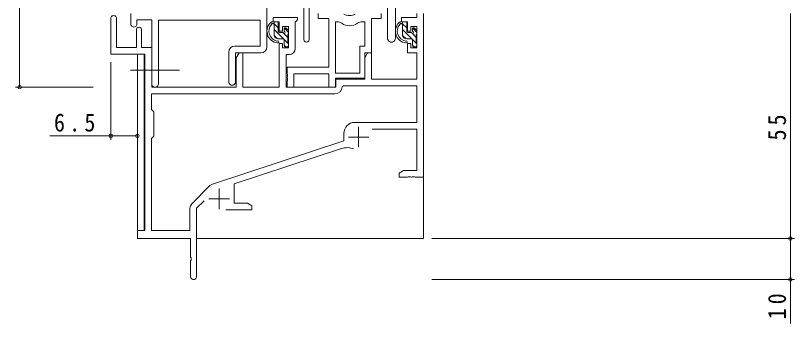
# Model space of a CAD drawing. Units: millimetres, scale not verified. Extents: x -594 to 539, y -420 to 386.
# Drawn here: x -349.6 to -159.1, y -264.6 to -189.3 of the extents above; entities that cross this region are included whole.
import ezdxf

# ---------------------------------------------------------------- set-up
doc = ezdxf.new("R2010")
doc.units = ezdxf.units.MM
doc.header["$LTSCALE"] = 2
doc.linetypes.add('CHAIN2', pattern=[12, 9, -1, 1, -1])
for name, color, linetype, lineweight in [('0-3_YKK_11', 7, 'Continuous', 9), ('0-4_YKK_12', 2, 'Continuous', 9), ('0-5_YKK_13', 4, 'Continuous', 9), ('0-7_YKK_D', 6, 'Continuous', 9)]:
    doc.layers.add(name, color=color, linetype=linetype, lineweight=lineweight)
doc.styles.add('ＭＳ ゴシック', font='')
doc.styles.get('ＭＳ ゴシック').set_extended_font_data('MS Gothic')

msp = doc.modelspace()

# ---------------------------------------------------------------- linework, layer by layer
at = {"layer": '0-3_YKK_11'}
for p, q in [((-288.127, -196.931), (-288.127, -183.831)), ((-279.127, -195.181), (-279.127, -183.831)), ((-256.727, -183.831), (-256.727, -194.866)), ((-277.827, -185.131), (-277.827, -195.181)), ((-258.657, -194.866), (-258.657, -186.059)), ((-326.327, -190.031), (-326.327, -198.731)), ((-324.927, -197.131), (-324.927, -190.031)), ((-321.427, -188.831), (-321.427, -191.381)), ((-319.927, -190.331), (-316.327, -190.331)), ((-319.927, -191.381), (-319.927, -190.331)), ((-316.327, -190.331), (-316.327, -206.016)), ((-314.697, -190.461), (-289.757, -190.461)), ((-314.697, -206.016), (-314.697, -190.461)), ((-289.757, -190.461), (-289.757, -196.801)), ((-286.627, -189.831), (-286.627, -190.831)), ((-280.627, -189.831), (-286.627, -189.831)), ((-280.927, -190.631), (-280.627, -190.331)), ((-280.627, -190.331), (-280.627, -189.831)), ((-275.627, -188.831), (-275.627, -190.031)), ((-275.627, -190.031), (-273.027, -190.031)), ((-273.027, -190.031), (-273.027, -201.931)), ((-262.527, -190.031), (-260.227, -190.031)), ((-262.527, -198.431), (-262.527, -190.031)), ((-260.227, -190.031), (-260.227, -188.831)), ((-255.227, -189.831), (-255.227, -190.831)), ((-251.457, -189.831), (-255.227, -189.831)), ((-251.457, -188.831), (-251.457, -189.831)), ((-249.827, -228.831), (-249.827, -188.831)), ((-286.627, -190.831), (-285.127, -190.831)), ((-285.127, -190.831), (-285.127, -193.131)), ((-284.327, -192.031), (-282.857, -192.031)), ((-284.327, -193.131), (-284.327, -192.031)), ((-282.857, -192.031), (-282.857, -197.231)), ((-281.227, -190.931), (-280.927, -190.631)), ((-281.227, -197.361), (-281.227, -190.931)), ((-271.397, -190.831), (-271.025, -190.831)), ((-271.397, -203.431), (-271.397, -190.831)), ((-271.397, -203.431), (-271.397, -190.831)), ((-264.828, -190.831), (-264.157, -190.831)), ((-264.157, -190.831), (-264.157, -196.801)), ((-255.227, -190.831), (-253.727, -190.831)), ((-253.727, -190.831), (-253.727, -193.131)), ((-252.927, -192.031), (-251.457, -192.031)), ((-252.927, -193.131), (-252.927, -192.031)), ((-251.457, -192.031), (-251.457, -197.231)), ((-320.027, -192.731), (-320.027, -197.131)), ((-318.827, -197.131), (-318.827, -192.731)), ((-285.127, -193.131), (-284.327, -193.131)), ((-253.727, -193.131), (-252.927, -193.131)), ((-285.127, -196.131), (-285.127, -206.831)), ((-284.327, -196.131), (-285.127, -196.131)), ((-284.327, -197.231), (-284.327, -196.131)), ((-253.727, -196.131), (-253.727, -198.431)), ((-252.927, -196.131), (-253.727, -196.131)), ((-252.927, -197.231), (-252.927, -196.131)), ((-320.027, -197.131), (-324.927, -197.131)), ((-316.327, -197.131), (-318.827, -197.131)), ((-316.327, -206.831), (-316.327, -197.131)), ((-289.757, -196.801), (-295.957, -196.801)), ((-282.857, -197.231), (-284.327, -197.231)), ((-265.427, -196.801), (-265.427, -203.431)), ((-264.157, -196.801), (-265.427, -196.801)), ((-251.457, -197.231), (-252.927, -197.231)), ((-326.327, -198.731), (-318.027, -198.731)), ((-318.027, -198.731), (-318.027, -241.831)), ((-297.457, -198.301), (-297.457, -205.516)), ((-295.827, -198.431), (-289.627, -198.431)), ((-295.827, -205.516), (-295.827, -198.431)), ((-294.927, -198.431), (-295.627, -199.643)), ((-295.627, -199.643), (-295.627, -206.831)), ((-293.997, -198.431), (-294.927, -198.431)), ((-293.997, -206.831), (-293.997, -198.431)), ((-283.427, -198.861), (-282.727, -198.861)), ((-283.427, -206.831), (-283.427, -198.861)), ((-263.527, -198.431), (-264.227, -199.643)), ((-264.227, -198.431), (-262.527, -198.431)), ((-264.227, -204.631), (-264.227, -198.431)), ((-264.227, -199.643), (-264.227, -204.831)), ((-262.597, -198.431), (-263.527, -198.431)), ((-262.597, -204.831), (-262.597, -198.431)), ((-253.727, -198.431), (-251.457, -198.431)), ((-251.457, -198.431), (-251.457, -204.831)), ((-283.227, -201.931), (-283.227, -203.473)), ((-273.027, -201.931), (-283.227, -201.931)), ((-283.227, -203.473), (-283.107, -203.656)), ((-283.107, -203.656), (-283.107, -204.206)), ((-281.597, -203.561), (-273.027, -203.561)), ((-281.597, -206.831), (-281.597, -203.561)), ((-273.027, -203.561), (-273.027, -206.831)), ((-265.427, -203.431), (-271.397, -203.431)), ((-283.107, -204.206), (-283.227, -204.389)), ((-283.227, -204.389), (-283.227, -204.473)), ((-283.227, -204.473), (-283.107, -204.656)), ((-283.107, -205.206), (-283.227, -205.389)), ((-283.227, -205.389), (-283.227, -206.831)), ((-283.107, -204.656), (-283.107, -205.206)), ((-271.397, -204.631), (-264.227, -204.631)), ((-271.397, -206.831), (-271.397, -204.631)), ((-271.327, -204.831), (-271.327, -206.831)), ((-264.227, -204.831), (-271.327, -204.831)), ((-251.457, -204.831), (-262.597, -204.831)), ((-295.627, -206.831), (-316.327, -206.831)), ((-285.127, -206.831), (-293.997, -206.831)), ((-271.327, -206.831), (-283.427, -206.831)), ((-283.227, -206.831), (-281.597, -206.831)), ((-273.027, -206.831), (-271.397, -206.831)), ((-269.399, -206.461), (-269.699, -206.747)), ((-251.457, -206.461), (-269.399, -206.461)), ((-251.457, -215.431), (-251.457, -206.461)), ((-316.397, -208.461), (-316.397, -212.261)), ((-271.497, -208.461), (-316.397, -208.461)), ((-271.497, -208.461), (-316.397, -208.461)), ((-316.397, -212.261), (-315.827, -212.831)), ((-315.827, -212.831), (-315.827, -218.831)), ((-266.627, -215.431), (-251.457, -215.431)), ((-265.727, -216.531), (-265.727, -221.531)), ((-262.441, -217.061), (-251.457, -217.061)), ((-251.457, -217.061), (-251.457, -227.201)), ((-315.827, -218.831), (-316.397, -219.401)), ((-269.327, -219.931), (-269.327, -218.131)), ((-268.227, -219.031), (-263.227, -219.031)), ((-316.397, -219.401), (-316.397, -241.831)), ((-301.488, -230.519), (-269.327, -219.931)), ((-296.127, -230.47), (-269.9, -221.836)), ((-254.736, -227.201), (-255.827, -227.831)), ((-255.827, -227.831), (-255.827, -228.831)), ((-251.457, -227.201), (-254.736, -227.201)), ((-296.127, -235.201), (-296.127, -230.47)), ((-255.827, -228.831), (-253.785, -228.831)), ((-253.785, -228.831), (-253.602, -228.711)), ((-253.602, -228.711), (-253.052, -228.711)), ((-253.052, -228.711), (-252.869, -228.831)), ((-252.869, -228.831), (-252.785, -228.831)), ((-252.785, -228.831), (-252.602, -228.711)), ((-252.602, -228.711), (-252.052, -228.711)), ((-252.052, -228.711), (-251.869, -228.831)), ((-251.869, -228.831), (-249.827, -228.831)), ((-306.517, -235.322), (-302.079, -230.883)), ((-299.827, -231.631), (-299.827, -236.631)), ((-302.327, -234.131), (-297.327, -234.131)), ((-305.327, -236.436), (-303.475, -234.584)), ((-292.918, -235.201), (-296.127, -235.201)), ((-291.827, -235.831), (-292.918, -235.201)), ((-291.827, -236.831), (-291.827, -235.831)), ((-306.957, -241.831), (-306.957, -236.382)), ((-305.327, -253.081), (-305.327, -236.436)), ((-298.177, -236.831), (-291.827, -236.831)), ((-319.827, -241.831), (-319.827, -243.831)), ((-318.027, -241.831), (-319.827, -241.831)), ((-316.397, -241.831), (-306.957, -241.831)), ((-319.827, -243.831), (-306.827, -243.831)), ((-306.827, -243.831), (-306.827, -248.373)), ((-306.827, -248.373), (-306.707, -248.556)), ((-306.707, -249.106), (-306.827, -249.289)), ((-306.827, -249.289), (-306.827, -253.081)), ((-306.707, -248.556), (-306.707, -249.106))]:
    msp.add_line(p, q, dxfattribs=at)
for centre, radius, start, end in [((-325.627, -190.031), 0.7, 359.99998, 180), ((-267.927, -186.031), 3.3, 244.91238, 295.0876), ((-320.677, -191.381), 0.75, 179.99998, 0), ((-319.427, -192.731), 0.6, 359.99998, 180), ((-271.025, -192.831), 2, 54.22517, 90.00003), ((-267.927, -188.531), 3.3, 234.22517, 305.77481), ((-264.828, -192.831), 2, 89.99995, 125.77481), ((-278.477, -195.181), 0.65, 179.99998, 0), ((-257.692, -194.866), 0.965, 179.99998, 0), ((-295.957, -198.301), 1.5, 90, 179.99998), ((-289.627, -196.931), 1.5, 270, 359.99998), ((-282.727, -197.361), 1.5, 270, 359.99998), ((-296.642, -205.516), 0.815, 179.99998, 0), ((-315.512, -206.016), 0.815, 179.99998, 0), ((-271.497, -206.661), 1.8, 270, 357.27058), ((-266.627, -218.131), 2.7, 90, 179.99998), ((-268.492, -226.11), 4.5, 68.66068, 108.22311), ((-301.019, -231.944), 1.5, 108.22314, 134.99998), ((-305.457, -236.382), 1.5, 134.99998, 179.99997), ((-306.077, -253.081), 0.75, 179.99998, 0)]:
    msp.add_arc(centre, radius, start, end, dxfattribs=at)
at = {"layer": '0-4_YKK_12'}
for p, q in [((-319.827, -198.731), (-319.827, -242.131)), ((-318.197, -198.761), (-318.197, -241.801)), ((-249.827, -228.331), (-249.827, -243.831)), ((-305.327, -243.831), (-249.827, -243.831))]:
    msp.add_line(p, q, dxfattribs=at)
at = {"layer": '0-5_YKK_13'}
for p, q in [((-285.657, -190.831), (-286.957, -190.831)), ((-286.357, -194.031), (-286.357, -190.831)), ((-285.357, -192.356), (-286.357, -191.356)), ((-285.357, -193.131), (-285.357, -191.131)), ((-254.257, -190.831), (-255.557, -190.831)), ((-254.957, -194.031), (-254.957, -190.831)), ((-253.957, -192.356), (-254.957, -191.356)), ((-253.957, -193.131), (-253.957, -191.131)), ((-282.857, -196.27), (-286.357, -192.77)), ((-285.525, -195.017), (-286.343, -194.199)), ((-284.418, -193.431), (-285.057, -193.431)), ((-283.057, -194.656), (-284.05, -193.663)), ((-283.957, -192.631), (-283.957, -192.97)), ((-282.857, -193.442), (-283.874, -192.424)), ((-282.945, -192.919), (-283.445, -192.419)), ((-283.057, -195.931), (-283.057, -193.931)), ((-282.857, -193.731), (-282.857, -193.131)), ((-251.457, -196.27), (-254.957, -192.77)), ((-254.125, -195.017), (-254.943, -194.199)), ((-253.018, -193.431), (-253.657, -193.431)), ((-251.657, -194.656), (-252.65, -193.663)), ((-252.557, -192.631), (-252.557, -192.97)), ((-251.457, -193.442), (-252.474, -192.424)), ((-251.545, -192.919), (-252.045, -192.419)), ((-251.657, -195.931), (-251.657, -193.931)), ((-251.457, -193.731), (-251.457, -193.131)), ((-284.257, -195.031), (-285.357, -195.031)), ((-283.957, -195.331), (-283.957, -196.631)), ((-282.857, -196.631), (-282.857, -196.131)), ((-252.857, -195.031), (-253.957, -195.031)), ((-252.557, -195.331), (-252.557, -196.631)), ((-251.457, -196.631), (-251.457, -196.131)), ((-283.61, -196.931), (-283.957, -196.585)), ((-283.657, -196.931), (-283.157, -196.931)), ((-252.21, -196.931), (-252.557, -196.585)), ((-252.257, -196.931), (-251.757, -196.931))]:
    msp.add_line(p, q, dxfattribs=at)
at = {"layer": '0-5_YKK_13', "linetype": 'CHAIN2'}
msp.add_line((-321.527, -202.631), (-309.539, -202.631), dxfattribs=at)
at = {"layer": '0-5_YKK_13'}
for centre, radius, start, end in [((-285.242, -193.152), 2.885, 126.45192, 263.90388), ((-285.157, -193.118), 2.504, 139.45805, 259.25217), ((-287.217, -191.235), 0.3, 301.62189, 336.95038), ((-286.757, -191.431), 0.2, 36.86989, 156.95038), ((-286.357, -191.131), 0.3, 216.86989, 270), ((-285.657, -191.131), 0.3, 0, 90), ((-283.657, -192.631), 0.3, 45, 180), ((-253.842, -193.152), 2.885, 126.45192, 263.90388), ((-253.757, -193.118), 2.504, 139.45805, 259.25217), ((-255.817, -191.235), 0.3, 301.62189, 336.95038), ((-255.357, -191.431), 0.2, 36.86989, 156.95038), ((-254.957, -191.131), 0.3, 216.86989, 270), ((-254.257, -191.131), 0.3, 0, 90), ((-252.257, -192.631), 0.3, 45, 180), ((-285.357, -194.031), 1, 180, 270), ((-285.057, -193.131), 0.3, 180, 270), ((-284.418, -193.731), 0.3, 33.05573, 90), ((-283.957, -193.431), 0.25, 213.05573, 56.94426), ((-283.657, -192.97), 0.3, 180, 236.94426), ((-283.057, -193.731), 0.2, 270, 0), ((-283.157, -193.131), 0.3, 0, 45), ((-253.957, -194.031), 1, 180, 270), ((-253.657, -193.131), 0.3, 180, 270), ((-253.018, -193.731), 0.3, 33.05573, 90), ((-252.557, -193.431), 0.25, 213.05573, 56.94426), ((-252.257, -192.97), 0.3, 180, 236.94426), ((-251.657, -193.731), 0.2, 270, 0), ((-251.757, -193.131), 0.3, 0, 45), ((-285.478, -195.781), 0.25, 253.63879, 125.58162), ((-284.257, -195.331), 0.3, 0, 90), ((-283.057, -196.131), 0.2, 0, 90), ((-254.078, -195.781), 0.25, 253.63879, 125.58162), ((-252.857, -195.331), 0.3, 0, 90), ((-251.657, -196.131), 0.2, 0, 90), ((-283.657, -196.631), 0.3, 180, 270), ((-283.157, -196.631), 0.3, 270, 0), ((-252.257, -196.631), 0.3, 180, 270), ((-251.757, -196.631), 0.3, 270, 0)]:
    msp.add_arc(centre, radius, start, end, dxfattribs=at)
at = {"layer": '0-7_YKK_D'}
for p, q in [((-348.615, -92.831), (-348.615, -206.831)), ((-160.127, -188.831), (-160.127, -243.831)), ((-326.327, -200.731), (-326.327, -219.731)), ((-319.827, -200.731), (-319.827, -219.731)), ((-330.615, -206.831), (-349.615, -206.831)), ((-326.327, -218.731), (-341.227, -218.731)), ((-319.827, -218.731), (-326.327, -218.731)), ((-247.827, -243.831), (-159.127, -243.831)), ((-247.827, -243.831), (-159.127, -243.831)), ((-160.127, -243.831), (-160.127, -253.831)), ((-247.827, -253.831), (-159.127, -253.831)), ((-160.127, -253.831), (-160.127, -264.571))]:
    msp.add_line(p, q, dxfattribs=at)
for centre in [(-348.615, -206.831), (-326.327, -218.731), (-319.827, -218.731), (-160.127, -243.831), (-160.127, -243.831), (-160.127, -253.831)]:
    msp.add_circle(centre, 0.425, dxfattribs=at)

# ---------------------------------------------------------------- texts
at = {"layer": '0-7_YKK_D', "color": 7, "insert": (-340.227, -217.731), "char_height": 4.399, "attachment_point": 7, "style": 'ＭＳ ゴシック'}
msp.add_mtext('\\T1.38;\\W0.9;6.5', dxfattribs=at)
at = {"layer": '0-7_YKK_D', "color": 7, "char_height": 4.399, "attachment_point": 7, "rotation": 90, "style": 'ＭＳ ゴシック'}
for s, insert in [('\\T1.36;\\W0.9;55', (-161.127, -219.851)), ('\\T1.36;\\W0.9;10', (-161.127, -263.571))]:
    msp.add_mtext(s, dxfattribs=dict(at, insert=insert))

doc.saveas('drawing.dxf')
